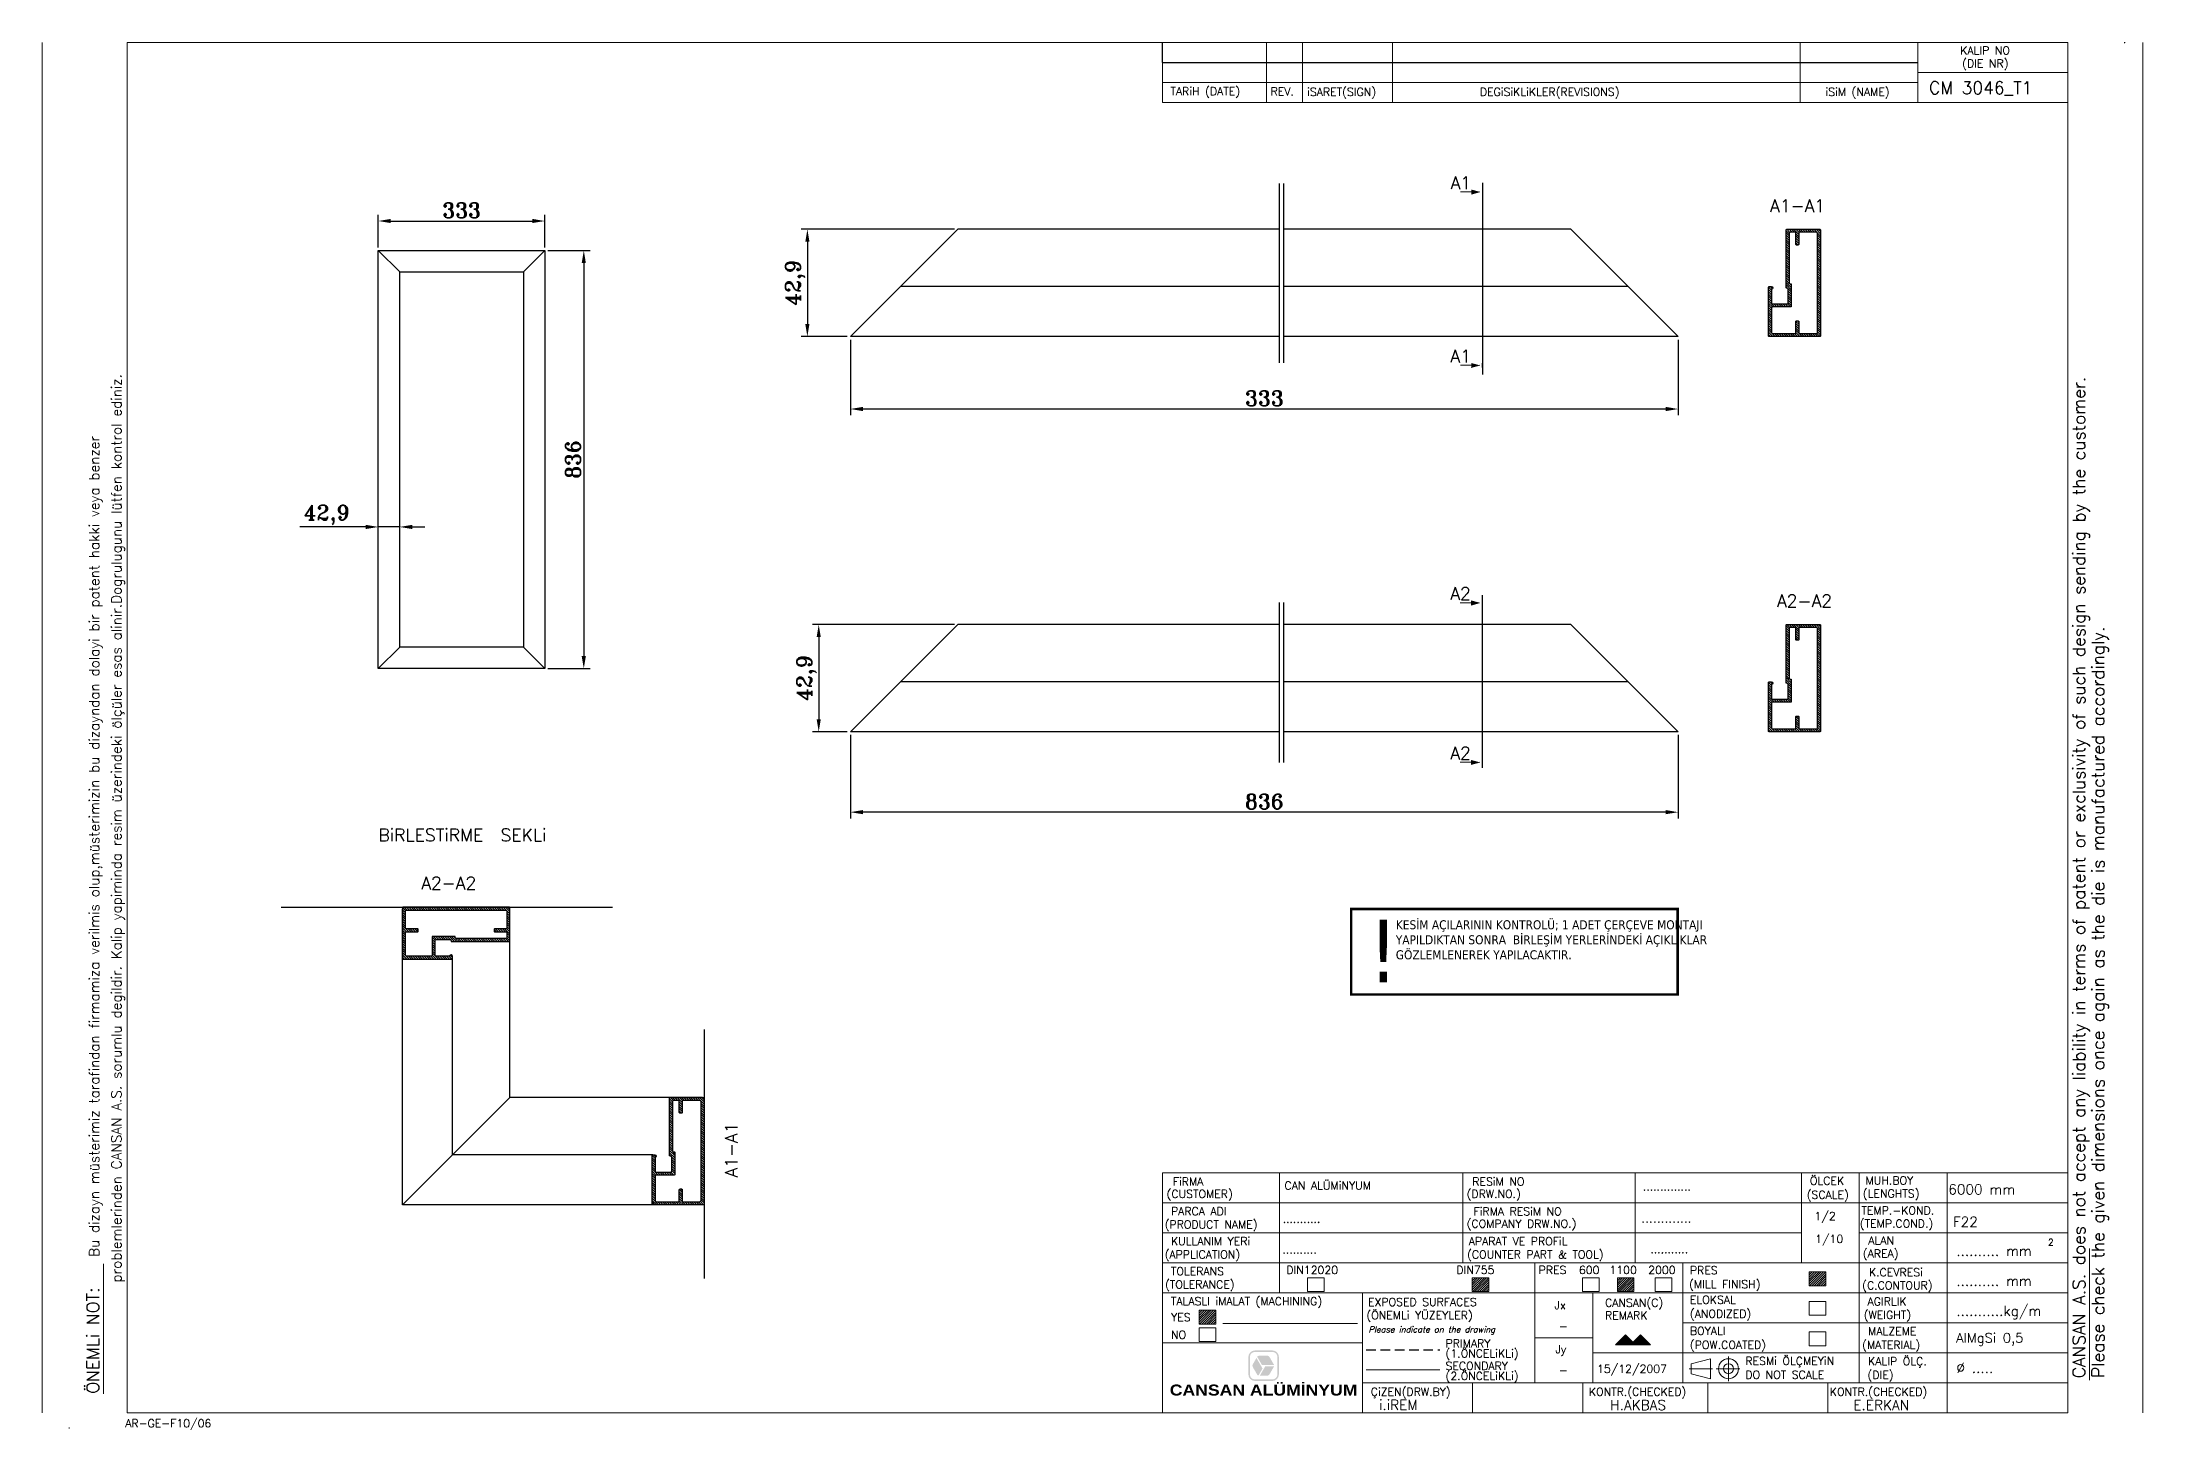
# Model space of a CAD drawing. Header units: millimetres. Extents: x 2483 to 2903, y 1404 to 1682.
import ezdxf

# ---------------------------------------------------------------- set-up
doc = ezdxf.new("R2010")
doc.units = ezdxf.units.MM
doc.header["$LTSCALE"] = 5
doc.linetypes.add('DASHED', pattern=[19.05, 12.7, -6.35])
doc.layers.add('cizgi', color=7, linetype='Continuous', lineweight=20)
doc.layers.add('olcu', color=242, linetype='Continuous', lineweight=18)
doc.layers.add('KESIK', color=150, linetype='DASHED')
doc.styles.add('ROMANT', font='romant.shx', dxfattribs={"height": 3})
doc.dimstyles.new('ISO-25', dxfattribs={"dimtxt": 10, "dimasz": 2.5, "dimexe": 1.25, "dimexo": 0.625, "dimtad": 1, "dimtoh": 1, "dimtxsty": 'ROMANT', "dimcen": 2.5, "dimclrd": 242, "dimclre": 242, "dimclrt": 242, "dimadec": 1, "dimazin": 2, "dimtfac": 1, "dimtmove": 0, "dimatfit": 3, "dimfxl": 0, "dimarcsym": 0})

# ---------------------------------------------------------------- blocks, each defined once
blk = doc.blocks.new('*D70')
at = {"color": 242, "lineweight": -2, "ltscale": 5}
for p, q in [((2665.82, 1565.05), (2637.41, 1565.05)), ((2638.66, 1562.55), (2638.66, 1546.1)), ((2644.37, 1543.6), (2637.41, 1543.6))]:
    blk.add_line(p, q, dxfattribs=at)
at = {"color": 242, "ltscale": 5}
for points in [[(2638.25, 1562.55), (2639.08, 1562.55), (2638.66, 1565.05)], [(2638.25, 1546.1), (2639.08, 1546.1), (2638.66, 1543.6)]]:
    blk.add_solid(points, dxfattribs=at)
at = {"layer": 'Defpoints', "color": 0, "ltscale": 5}
for p in [(2666.45, 1565.05), (2638.66, 1543.6), (2645, 1543.6)]:
    blk.add_point(p, dxfattribs=at)
at = {"color": 242, "ltscale": 5, "insert": (2636.23, 1554.32), "char_height": 3, "attachment_point": 5, "rotation": 90, "style": 'ROMANT'}
blk.add_mtext('{\\fRomanT|b0|i0|c162|p2;42,9}', dxfattribs=at)
blk = doc.blocks.new('*D72')
at = {"color": 242, "lineweight": -2, "ltscale": 5}
for p, q in [((2665.82, 1644.07), (2635.14, 1644.07)), ((2636.39, 1641.57), (2636.39, 1625.12)), ((2644.37, 1622.62), (2635.14, 1622.62))]:
    blk.add_line(p, q, dxfattribs=at)
at = {"color": 242, "ltscale": 5}
for points in [[(2635.98, 1641.57), (2636.81, 1641.57), (2636.39, 1644.07)], [(2635.98, 1625.12), (2636.81, 1625.12), (2636.39, 1622.62)]]:
    blk.add_solid(points, dxfattribs=at)
at = {"layer": 'Defpoints', "color": 0, "ltscale": 5}
for p in [(2666.45, 1644.07), (2636.39, 1622.62), (2645, 1622.62)]:
    blk.add_point(p, dxfattribs=at)
at = {"color": 242, "ltscale": 5, "insert": (2633.96, 1633.35), "char_height": 3, "attachment_point": 5, "rotation": 90, "style": 'ROMANT'}
blk.add_mtext('{\\fRomanT|b0|i0|c162|p2;42,9}', dxfattribs=at)
blk = doc.blocks.new('*D73')
at = {"color": 242, "lineweight": -2, "ltscale": 5}
for p, q in [((2645, 1622), (2645, 1606.89)), ((2810.48, 1622), (2810.48, 1606.89)), ((2807.98, 1608.14), (2647.5, 1608.14))]:
    blk.add_line(p, q, dxfattribs=at)
at = {"color": 242, "ltscale": 5}
for points in [[(2647.5, 1608.56), (2647.5, 1607.72), (2645, 1608.14)], [(2807.98, 1608.56), (2807.98, 1607.72), (2810.48, 1608.14)]]:
    blk.add_solid(points, dxfattribs=at)
at = {"layer": 'Defpoints', "color": 0, "ltscale": 5}
for p in [(2645, 1622.62), (2810.48, 1622.62), (2645, 1608.14)]:
    blk.add_point(p, dxfattribs=at)
at = {"color": 242, "ltscale": 5, "insert": (2727.74, 1610.27), "char_height": 3, "attachment_point": 5, "style": 'ROMANT'}
blk.add_mtext('{\\fRomanT|b0|i0|c162|p2;333}', dxfattribs=at)
blk = doc.blocks.new('*D74')
at = {"color": 242, "lineweight": -2, "ltscale": 5}
for p, q in [((2645, 1542.97), (2645, 1526.28)), ((2810.48, 1542.97), (2810.48, 1526.28)), ((2807.98, 1527.53), (2647.5, 1527.53))]:
    blk.add_line(p, q, dxfattribs=at)
at = {"color": 242, "ltscale": 5}
for points in [[(2647.5, 1527.95), (2647.5, 1527.12), (2645, 1527.53)], [(2807.98, 1527.95), (2807.98, 1527.12), (2810.48, 1527.53)]]:
    blk.add_solid(points, dxfattribs=at)
at = {"layer": 'Defpoints', "color": 0, "ltscale": 5}
for p in [(2645, 1543.6), (2810.48, 1543.6), (2645, 1527.53)]:
    blk.add_point(p, dxfattribs=at)
at = {"color": 242, "ltscale": 5, "insert": (2727.74, 1529.66), "char_height": 3, "attachment_point": 5, "style": 'ROMANT'}
blk.add_mtext('{\\fRomanT|b0|i0|c162|p2;836}', dxfattribs=at)
blk = doc.blocks.new('*D75')
at = {"color": 242, "lineweight": -2, "ltscale": 5}
for p, q in [((2550.61, 1640.46), (2550.61, 1646.98)), ((2583.91, 1640.46), (2583.91, 1646.98)), ((2553.11, 1645.73), (2581.41, 1645.73))]:
    blk.add_line(p, q, dxfattribs=at)
at = {"color": 242, "ltscale": 5}
for points in [[(2553.11, 1646.15), (2553.11, 1645.32), (2550.61, 1645.73)], [(2581.41, 1646.15), (2581.41, 1645.32), (2583.91, 1645.73)]]:
    blk.add_solid(points, dxfattribs=at)
at = {"layer": 'Defpoints', "color": 0, "ltscale": 5}
for p in [(2583.91, 1645.73), (2550.61, 1639.83), (2583.91, 1639.83)]:
    blk.add_point(p, dxfattribs=at)
at = {"color": 242, "ltscale": 5, "insert": (2567.26, 1647.86), "char_height": 3, "attachment_point": 5, "style": 'ROMANT'}
blk.add_mtext('{\\fRomanT|b0|i0|c162|p2;333}', dxfattribs=at)
blk = doc.blocks.new('*D76')
at = {"color": 242, "lineweight": -2, "ltscale": 5}
for p, q in [((2584.53, 1639.83), (2592.95, 1639.83)), ((2591.7, 1637.33), (2591.7, 1558.73)), ((2584.53, 1556.23), (2592.95, 1556.23))]:
    blk.add_line(p, q, dxfattribs=at)
at = {"color": 242, "ltscale": 5}
for points in [[(2591.28, 1637.33), (2592.11, 1637.33), (2591.7, 1639.83)], [(2591.28, 1558.73), (2592.11, 1558.73), (2591.7, 1556.23)]]:
    blk.add_solid(points, dxfattribs=at)
at = {"layer": 'Defpoints', "color": 0, "ltscale": 5}
for p in [(2583.91, 1639.83), (2583.91, 1556.23), (2591.7, 1556.23)]:
    blk.add_point(p, dxfattribs=at)
at = {"color": 242, "ltscale": 5, "insert": (2589.57, 1598.03), "char_height": 3, "attachment_point": 5, "rotation": 90, "style": 'ROMANT'}
blk.add_mtext('{\\fRomanT|b0|i0|c162|p2;836}', dxfattribs=at)
blk = doc.blocks.new('*D21')
at = {"color": 242, "lineweight": -2, "ltscale": 5}
for p, q in [((2548.11, 1584.56), (2534.96, 1584.56)), ((2550.61, 1585.18), (2550.61, 1585.81)), ((2554.9, 1584.56), (2550.61, 1584.56)), ((2554.9, 1585.18), (2554.9, 1585.81)), ((2557.4, 1584.56), (2559.9, 1584.56))]:
    blk.add_line(p, q, dxfattribs=at)
at = {"color": 242, "ltscale": 5}
for points in [[(2548.11, 1584.98), (2548.11, 1584.14), (2550.61, 1584.56)], [(2557.4, 1584.98), (2557.4, 1584.14), (2554.9, 1584.56)]]:
    blk.add_solid(points, dxfattribs=at)
at = {"layer": 'Defpoints', "color": 0, "ltscale": 5}
for p in [(2550.61, 1584.56), (2550.61, 1584.56), (2554.9, 1584.56)]:
    blk.add_point(p, dxfattribs=at)
at = {"color": 242, "ltscale": 5, "insert": (2540.28, 1586.99), "char_height": 3, "attachment_point": 5, "style": 'ROMANT'}
blk.add_mtext('{\\fRomanT|b0|i0|c162|p2;42,9}', dxfattribs=at)

msp = doc.modelspace()

# ---------------------------------------------------------------- hatches: boundary and pattern name
at = {"ltscale": 0.05}
h = msp.add_hatch(dxfattribs=at)
h.set_pattern_fill('ANSI31', color=256, scale=0.1, angle=90, style=0)
h.set_pattern_definition([(135, (2885.06086, 272.01284), (-0.2245064, -0.2245064), [])])
edge = h.paths.add_edge_path()
edge.add_arc((2838.785, 1622.773), 0.15, -90, 0, ccw=False)
edge.add_line((2838.785, 1622.623), (2828.658, 1622.623))
edge.add_arc((2828.658, 1622.748), 0.125, 180, 270, ccw=False)
edge.add_line((2828.533, 1622.748), (2828.533, 1632.473))
edge.add_arc((2828.683, 1632.473), 0.15, 90, 180, ccw=False)
edge.add_line((2828.683, 1632.623), (2829.083, 1632.623))
edge.add_arc((2829.083, 1632.323), 0.3, -80.40593, 90, ccw=False)
edge.add_line((2829.133, 1632.028), (2829.133, 1629.277))
edge.add_arc((2829.258, 1629.277), 0.125, 180, 270)
edge.add_line((2829.258, 1629.152), (2832.313, 1629.152))
edge.add_arc((2832.313, 1629.302), 0.15, 270, 360)
edge.add_line((2832.463, 1629.302), (2832.463, 1632.098))
edge.add_arc((2832.238, 1632.098), 0.225, 360, 450)
edge.add_line((2832.238, 1632.323), (2832.184, 1632.323))
edge.add_arc((2832.184, 1632.473), 0.15, 180, 270, ccw=False)
edge.add_line((2832.034, 1632.473), (2832.034, 1643.925))
edge.add_arc((2832.184, 1643.925), 0.15, 90, 180, ccw=False)
edge.add_line((2832.184, 1644.075), (2838.785, 1644.075))
edge.add_arc((2838.785, 1643.925), 0.15, 0, 90, ccw=False)
edge.add_line((2838.935, 1643.925), (2838.935, 1622.773))
edge = h.paths.add_edge_path(flags=16)
edge.add_line((2833.063, 1633.14), (2833.063, 1628.602))
edge.add_arc((2833.013, 1628.602), 0.05, 270, 360, ccw=False)
edge.add_line((2833.013, 1628.552), (2829.358, 1628.552))
edge.add_arc((2829.358, 1628.327), 0.225, 90, 180)
edge.add_line((2829.133, 1628.327), (2829.133, 1623.448))
edge.add_arc((2829.358, 1623.448), 0.225, 180, 270)
edge.add_line((2829.358, 1623.223), (2833.985, 1623.223))
edge.add_line((2833.985, 1623.223), (2833.985, 1625.619))
edge.add_arc((2834.135, 1625.619), 0.15, 90, 180, ccw=False)
edge.add_line((2834.135, 1625.769), (2834.435, 1625.769))
edge.add_arc((2834.435, 1625.619), 0.15, 0, 90, ccw=False)
edge.add_line((2834.585, 1625.619), (2834.585, 1623.223))
edge.add_line((2834.585, 1623.223), (2838.085, 1623.223))
edge.add_arc((2838.085, 1623.473), 0.25, 270, 360)
edge.add_line((2838.335, 1623.473), (2838.335, 1643.225))
edge.add_arc((2838.085, 1643.225), 0.25, 360, 450)
edge.add_line((2838.085, 1643.475), (2834.585, 1643.475))
edge.add_line((2834.585, 1643.475), (2834.585, 1641.079))
edge.add_arc((2834.435, 1641.079), 0.15, -90, 0, ccw=False)
edge.add_line((2834.435, 1640.929), (2834.135, 1640.929))
edge.add_arc((2834.135, 1641.079), 0.15, 180, 270, ccw=False)
edge.add_line((2833.985, 1641.079), (2833.985, 1643.475))
edge.add_line((2833.985, 1643.475), (2832.884, 1643.475))
edge.add_arc((2832.884, 1643.225), 0.25, 90, 180)
edge.add_line((2832.634, 1643.225), (2832.634, 1633.415))
edge.add_arc((2832.884, 1633.415), 0.25, 180, 270)
edge.add_line((2832.884, 1633.165), (2833.038, 1633.165))
edge.add_arc((2833.038, 1633.14), 0.025, 0, 90, ccw=False)
h = msp.add_hatch(dxfattribs=at)
h.set_pattern_fill('ANSI31', color=256, scale=0.1, angle=90, style=0)
h.set_pattern_definition([(135, (2885.06086, 192.98585), (-0.2245064, -0.2245064), [])])
edge = h.paths.add_edge_path()
edge.add_arc((2838.785, 1543.746), 0.15, -90, 0, ccw=False)
edge.add_line((2838.785, 1543.596), (2828.658, 1543.596))
edge.add_arc((2828.658, 1543.721), 0.125, 180, 270, ccw=False)
edge.add_line((2828.533, 1543.721), (2828.533, 1553.446))
edge.add_arc((2828.683, 1553.446), 0.15, 90, 180, ccw=False)
edge.add_line((2828.683, 1553.596), (2829.083, 1553.596))
edge.add_arc((2829.083, 1553.296), 0.3, -80.40593, 90, ccw=False)
edge.add_line((2829.133, 1553.001), (2829.133, 1550.25))
edge.add_arc((2829.258, 1550.25), 0.125, 180, 270)
edge.add_line((2829.258, 1550.125), (2832.313, 1550.125))
edge.add_arc((2832.313, 1550.275), 0.15, 270, 360)
edge.add_line((2832.463, 1550.275), (2832.463, 1553.071))
edge.add_arc((2832.238, 1553.071), 0.225, 360, 450)
edge.add_line((2832.238, 1553.296), (2832.184, 1553.296))
edge.add_arc((2832.184, 1553.446), 0.15, 180, 270, ccw=False)
edge.add_line((2832.034, 1553.446), (2832.034, 1564.898))
edge.add_arc((2832.184, 1564.898), 0.15, 90, 180, ccw=False)
edge.add_line((2832.184, 1565.048), (2838.785, 1565.048))
edge.add_arc((2838.785, 1564.898), 0.15, 0, 90, ccw=False)
edge.add_line((2838.935, 1564.898), (2838.935, 1543.746))
edge = h.paths.add_edge_path(flags=16)
edge.add_line((2833.063, 1554.113), (2833.063, 1549.575))
edge.add_arc((2833.013, 1549.575), 0.05, 270, 360, ccw=False)
edge.add_line((2833.013, 1549.525), (2829.358, 1549.525))
edge.add_arc((2829.358, 1549.3), 0.225, 90, 180)
edge.add_line((2829.133, 1549.3), (2829.133, 1544.421))
edge.add_arc((2829.358, 1544.421), 0.225, 180, 270)
edge.add_line((2829.358, 1544.196), (2833.985, 1544.196))
edge.add_line((2833.985, 1544.196), (2833.985, 1546.592))
edge.add_arc((2834.135, 1546.592), 0.15, 90, 180, ccw=False)
edge.add_line((2834.135, 1546.742), (2834.435, 1546.742))
edge.add_arc((2834.435, 1546.592), 0.15, 0, 90, ccw=False)
edge.add_line((2834.585, 1546.592), (2834.585, 1544.196))
edge.add_line((2834.585, 1544.196), (2838.085, 1544.196))
edge.add_arc((2838.085, 1544.446), 0.25, 270, 360)
edge.add_line((2838.335, 1544.446), (2838.335, 1564.198))
edge.add_arc((2838.085, 1564.198), 0.25, 360, 450)
edge.add_line((2838.085, 1564.448), (2834.585, 1564.448))
edge.add_line((2834.585, 1564.448), (2834.585, 1562.052))
edge.add_arc((2834.435, 1562.052), 0.15, -90, 0, ccw=False)
edge.add_line((2834.435, 1561.902), (2834.135, 1561.902))
edge.add_arc((2834.135, 1562.052), 0.15, 180, 270, ccw=False)
edge.add_line((2833.985, 1562.052), (2833.985, 1564.448))
edge.add_line((2833.985, 1564.448), (2832.884, 1564.448))
edge.add_arc((2832.884, 1564.198), 0.25, 90, 180)
edge.add_line((2832.634, 1564.198), (2832.634, 1554.388))
edge.add_arc((2832.884, 1554.388), 0.25, 180, 270)
edge.add_line((2832.884, 1554.138), (2833.038, 1554.138))
edge.add_arc((2833.038, 1554.113), 0.025, 0, 90, ccw=False)
h = msp.add_hatch(dxfattribs=at)
h.set_pattern_fill('ANSI31', color=256, scale=0.1, style=0)
h.set_pattern_definition([(315, (1204.85344, 1554.67477), (-0.2245064, -0.2245064), [])])
edge = h.paths.add_edge_path()
edge.add_arc((2555.613, 1508.399), 0.15, 90, 180)
edge.add_line((2555.463, 1508.399), (2555.463, 1498.271))
edge.add_arc((2555.588, 1498.271), 0.125, 180, 270)
edge.add_line((2555.588, 1498.146), (2565.314, 1498.146))
edge.add_arc((2565.314, 1498.296), 0.15, 270, 360)
edge.add_line((2565.464, 1498.296), (2565.464, 1498.696))
edge.add_arc((2565.164, 1498.696), 0.3, 0, 170.40593)
edge.add_line((2564.868, 1498.746), (2562.117, 1498.746))
edge.add_arc((2562.117, 1498.871), 0.125, 180, 270, ccw=False)
edge.add_line((2561.992, 1498.871), (2561.992, 1501.926))
edge.add_arc((2562.142, 1501.926), 0.15, 90, 180, ccw=False)
edge.add_line((2562.142, 1502.076), (2564.939, 1502.076))
edge.add_arc((2564.939, 1501.851), 0.225, 0, 90, ccw=False)
edge.add_line((2565.164, 1501.851), (2565.164, 1501.798))
edge.add_arc((2565.314, 1501.798), 0.15, 180, 270)
edge.add_line((2565.314, 1501.648), (2576.765, 1501.648))
edge.add_arc((2576.765, 1501.798), 0.15, 270, 360)
edge.add_line((2576.915, 1501.798), (2576.915, 1508.399))
edge.add_arc((2576.765, 1508.399), 0.15, 0, 90)
edge.add_line((2576.765, 1508.549), (2555.613, 1508.549))
edge = h.paths.add_edge_path(flags=16)
edge.add_line((2565.98, 1502.676), (2561.442, 1502.676))
edge.add_arc((2561.442, 1502.626), 0.05, 90, 180)
edge.add_line((2561.392, 1502.626), (2561.392, 1498.971))
edge.add_arc((2561.167, 1498.971), 0.225, -90, 0, ccw=False)
edge.add_line((2561.167, 1498.746), (2556.288, 1498.746))
edge.add_arc((2556.288, 1498.971), 0.225, 180, 270, ccw=False)
edge.add_line((2556.063, 1498.971), (2556.063, 1503.599))
edge.add_line((2556.063, 1503.599), (2558.459, 1503.599))
edge.add_arc((2558.459, 1503.749), 0.15, 270, 360)
edge.add_line((2558.609, 1503.749), (2558.609, 1504.049))
edge.add_arc((2558.459, 1504.049), 0.15, 0, 90)
edge.add_line((2558.459, 1504.199), (2556.063, 1504.199))
edge.add_line((2556.063, 1504.199), (2556.063, 1507.699))
edge.add_arc((2556.313, 1507.699), 0.25, 90, 180, ccw=False)
edge.add_line((2556.313, 1507.949), (2576.065, 1507.949))
edge.add_arc((2576.065, 1507.699), 0.25, 0, 90, ccw=False)
edge.add_line((2576.315, 1507.699), (2576.315, 1504.199))
edge.add_line((2576.315, 1504.199), (2573.919, 1504.199))
edge.add_arc((2573.919, 1504.049), 0.15, 90, 180)
edge.add_line((2573.769, 1504.049), (2573.769, 1503.749))
edge.add_arc((2573.919, 1503.749), 0.15, 180, 270)
edge.add_line((2573.919, 1503.599), (2576.315, 1503.599))
edge.add_line((2576.315, 1503.599), (2576.315, 1502.498))
edge.add_arc((2576.065, 1502.498), 0.25, -90, 0, ccw=False)
edge.add_line((2576.065, 1502.248), (2566.255, 1502.248))
edge.add_arc((2566.255, 1502.498), 0.25, 180, 270, ccw=False)
edge.add_line((2566.005, 1502.498), (2566.005, 1502.651))
edge.add_arc((2565.98, 1502.651), 0.025, 360, 450)
h = msp.add_hatch(dxfattribs=at)
h.set_pattern_fill('ANSI31', color=256, scale=0.1, angle=90, style=0)
h.set_pattern_definition([(135, (2661.87187, 98.43665), (-0.2245064, -0.2245064), [])])
edge = h.paths.add_edge_path()
edge.add_arc((2615.596, 1449.197), 0.15, -90, 0, ccw=False)
edge.add_line((2615.596, 1449.047), (2605.469, 1449.047))
edge.add_arc((2605.469, 1449.172), 0.125, 180, 270, ccw=False)
edge.add_line((2605.344, 1449.172), (2605.344, 1458.897))
edge.add_arc((2605.494, 1458.897), 0.15, 90, 180, ccw=False)
edge.add_line((2605.494, 1459.047), (2605.894, 1459.047))
edge.add_arc((2605.894, 1458.747), 0.3, -80.40593, 90, ccw=False)
edge.add_line((2605.944, 1458.451), (2605.944, 1455.7))
edge.add_arc((2606.069, 1455.7), 0.125, 180, 270)
edge.add_line((2606.069, 1455.575), (2609.124, 1455.575))
edge.add_arc((2609.124, 1455.725), 0.15, 270, 360)
edge.add_line((2609.274, 1455.725), (2609.274, 1458.522))
edge.add_arc((2609.049, 1458.522), 0.225, 360, 450)
edge.add_line((2609.049, 1458.747), (2608.995, 1458.747))
edge.add_arc((2608.995, 1458.897), 0.15, 180, 270, ccw=False)
edge.add_line((2608.845, 1458.897), (2608.845, 1470.349))
edge.add_arc((2608.995, 1470.349), 0.15, 90, 180, ccw=False)
edge.add_line((2608.995, 1470.499), (2615.596, 1470.499))
edge.add_arc((2615.596, 1470.349), 0.15, 0, 90, ccw=False)
edge.add_line((2615.746, 1470.349), (2615.746, 1449.197))
edge = h.paths.add_edge_path(flags=16)
edge.add_line((2609.874, 1459.564), (2609.874, 1455.025))
edge.add_arc((2609.824, 1455.025), 0.05, -90, 0, ccw=False)
edge.add_line((2609.824, 1454.975), (2606.169, 1454.975))
edge.add_arc((2606.169, 1454.75), 0.225, 90, 180)
edge.add_line((2605.944, 1454.75), (2605.944, 1449.872))
edge.add_arc((2606.169, 1449.872), 0.225, 180, 270)
edge.add_line((2606.169, 1449.647), (2610.796, 1449.647))
edge.add_line((2610.796, 1449.647), (2610.796, 1452.043))
edge.add_arc((2610.946, 1452.043), 0.15, 90, 180, ccw=False)
edge.add_line((2610.946, 1452.193), (2611.246, 1452.193))
edge.add_arc((2611.246, 1452.043), 0.15, 0, 90, ccw=False)
edge.add_line((2611.396, 1452.043), (2611.396, 1449.647))
edge.add_line((2611.396, 1449.647), (2614.896, 1449.647))
edge.add_arc((2614.896, 1449.897), 0.25, 270, 360)
edge.add_line((2615.146, 1449.897), (2615.146, 1469.649))
edge.add_arc((2614.896, 1469.649), 0.25, 360, 450)
edge.add_line((2614.896, 1469.899), (2611.396, 1469.899))
edge.add_line((2611.396, 1469.899), (2611.396, 1467.503))
edge.add_arc((2611.246, 1467.503), 0.15, -90, 0, ccw=False)
edge.add_line((2611.246, 1467.353), (2610.946, 1467.353))
edge.add_arc((2610.946, 1467.503), 0.15, 180, 270, ccw=False)
edge.add_line((2610.796, 1467.503), (2610.796, 1469.899))
edge.add_line((2610.796, 1469.899), (2609.695, 1469.899))
edge.add_arc((2609.695, 1469.649), 0.25, 90, 180)
edge.add_line((2609.445, 1469.649), (2609.445, 1459.839))
edge.add_arc((2609.695, 1459.839), 0.25, 180, 270)
edge.add_line((2609.695, 1459.589), (2609.849, 1459.589))
edge.add_arc((2609.849, 1459.564), 0.025, 0, 90, ccw=False)
h = msp.add_hatch(color=244, dxfattribs=at)
edge = h.paths.add_edge_path(flags=0)
edge.add_arc((2725.856, 1416.863), 0.5, 150, 210)
edge.add_line((2725.423, 1416.613), (2726.289, 1415.113))
edge.add_arc((2726.722, 1415.363), 0.5, 210, 252.30641)
edge.add_line((2726.57, 1414.886), (2727.385, 1416.297))
edge.add_line((2727.385, 1416.297), (2726.168, 1418.403))
edge.add_line((2726.168, 1418.403), (2725.423, 1417.113))
edge = h.paths.add_edge_path(flags=0)
edge.add_line((2726.845, 1414.863), (2728.336, 1414.863))
edge.add_arc((2728.336, 1415.363), 0.5, 270, 330)
edge.add_line((2728.769, 1415.113), (2729.692, 1416.713))
edge.add_line((2729.692, 1416.713), (2727.913, 1416.713))
edge.add_line((2727.913, 1416.713), (2726.845, 1414.863))
edge = h.paths.add_edge_path(flags=0)
edge.add_arc((2726.722, 1418.363), 0.5, 90, 144.76586)
edge.add_line((2726.314, 1418.651), (2727.26, 1417.013))
edge.add_line((2727.26, 1417.013), (2729.692, 1417.013))
edge.add_line((2729.692, 1417.013), (2728.769, 1418.613))
edge.add_arc((2728.336, 1418.363), 0.5, 30, 90)
edge.add_line((2728.336, 1418.863), (2726.722, 1418.863))
edge = h.paths.add_edge_path()
edge.add_arc((2725.856, 1415.113), 1.3, 180, 270)
edge.add_line((2725.856, 1413.813), (2729.356, 1413.813))
edge.add_arc((2729.356, 1415.113), 1.3, 270, 360)
edge.add_line((2730.656, 1415.113), (2730.656, 1418.613))
edge.add_arc((2729.356, 1418.613), 1.3, 360, 450)
edge.add_line((2729.356, 1419.913), (2725.856, 1419.913))
edge.add_arc((2725.856, 1418.613), 1.3, 90, 180)
edge.add_line((2724.556, 1418.613), (2724.556, 1415.113))
edge = h.paths.add_edge_path(flags=16)
edge.add_arc((2725.856, 1415.113), 1, 180, 270, ccw=False)
edge.add_line((2724.856, 1415.113), (2724.856, 1418.613))
edge.add_arc((2725.856, 1418.613), 1, 90, 180, ccw=False)
edge.add_line((2725.856, 1419.613), (2729.356, 1419.613))
edge.add_arc((2729.356, 1418.613), 1, 0, 90, ccw=False)
edge.add_line((2730.356, 1418.613), (2730.356, 1415.113))
edge.add_arc((2729.356, 1415.113), 1, -90, 0, ccw=False)
edge.add_line((2729.356, 1414.113), (2725.856, 1414.113))
at = {"layer": 'cizgi', "ltscale": 0.05}
h = msp.add_hatch(dxfattribs=at)
h.set_pattern_fill('ANSI31', color=256, scale=0.1, style=0)
h.set_pattern_definition([(45, (1889.06664, 1087.46337), (-0.2245064, 0.2245064), [])])
h.paths.add_polyline_path([(2772.636, 1434.456), (2769.321, 1434.456), (2769.321, 1431.673), (2772.636, 1431.673)])
h = msp.add_hatch(dxfattribs=at)
h.set_pattern_fill('ANSI31', color=256, scale=0.1, style=0)
h.set_pattern_definition([(45, (1918.0578, 1087.46337), (-0.2245064, 0.2245064), [])])
h.paths.add_polyline_path([(2801.627, 1434.456), (2798.312, 1434.456), (2798.312, 1431.673), (2801.627, 1431.673)])
h = msp.add_hatch(dxfattribs=at)
h.set_pattern_fill('ANSI31', color=256, scale=0.1, style=0)
h.set_pattern_definition([(45, (1956.42146, 1088.63267), (-0.2245064, 0.2245064), [])])
h.paths.add_polyline_path([(2839.991, 1435.625), (2836.676, 1435.625), (2836.676, 1432.842), (2839.991, 1432.842)])
h = msp.add_hatch(dxfattribs=at)
h.set_pattern_fill('ANSI31', color=256, scale=0.1, style=0)
h.set_pattern_definition([(45, (1834.4776, 1080.96782), (-0.2245064, 0.2245064), [])])
h.paths.add_polyline_path([(2718.047, 1427.961), (2714.732, 1427.961), (2714.732, 1425.177), (2718.047, 1425.177)])
h = msp.add_hatch(dxfattribs=at)
h.set_pattern_fill('ANSI31', color=256, scale=0.05, style=0)
h.set_pattern_definition([(45, (1928.25241, 1647.47108), (-0.112253202, 0.112253202), [])])
h.paths.add_polyline_path([(2804.96, 1421.005), (2802.96, 1423.005), (2801.46, 1421.505), (2799.96, 1423.005), (2797.96, 1421.005)])
at = {"layer": 'olcu'}
for points in [[(2770.857, 1651.555), (2769.142, 1652.015), (2769.142, 1651.095)], [(2770.827, 1616.877), (2769.112, 1617.337), (2769.112, 1616.417)], [(2770.783, 1569.414), (2769.068, 1569.874), (2769.068, 1568.954)], [(2770.795, 1537.509), (2769.08, 1537.968), (2769.08, 1537.049)]]:
    msp.add_hatch(color=256, dxfattribs=at).paths.add_polyline_path(points)

# ---------------------------------------------------------------- linework, layer by layer
at = {"ltscale": 0.05}
for q in [(2707.393, 1681.407), (2858.393, 1677.407)]:
    msp.add_line((2707.393, 1677.407), q, dxfattribs=at)
at = {"color": 6, "ltscale": 5}
for p, q in [((2730.804, 1617.354), (2730.804, 1653.232)), ((2731.604, 1653.232), (2731.604, 1617.354)), ((2771.352, 1653.346), (2771.352, 1615.033)), ((2771.285, 1570.928), (2771.285, 1536.404)), ((2730.804, 1537.448), (2730.804, 1569.472)), ((2731.604, 1569.472), (2731.604, 1537.448))]:
    msp.add_line(p, q, dxfattribs=at)
at = {"ltscale": 5}
for p, q in [((2644.996, 1622.623), (2666.448, 1644.075)), ((2730.804, 1644.075), (2666.448, 1644.075)), ((2789.025, 1644.075), (2731.604, 1644.075)), ((2810.477, 1622.623), (2789.025, 1644.075)), ((2550.608, 1556.235), (2550.608, 1639.835)), ((2550.608, 1639.835), (2583.908, 1639.835)), ((2554.898, 1635.545), (2550.608, 1639.835)), ((2579.618, 1635.545), (2583.908, 1639.835)), ((2583.908, 1639.835), (2583.908, 1556.235)), ((2554.898, 1560.525), (2554.898, 1635.545)), ((2554.898, 1635.545), (2579.618, 1635.545)), ((2579.618, 1635.545), (2579.618, 1560.525)), ((2730.804, 1632.623), (2654.997, 1632.623)), ((2800.476, 1632.623), (2731.604, 1632.623)), ((2730.804, 1622.623), (2644.996, 1622.623)), ((2810.477, 1622.623), (2731.604, 1622.623)), ((2644.996, 1543.596), (2666.448, 1565.048)), ((2730.804, 1565.048), (2666.448, 1565.048)), ((2789.025, 1565.048), (2731.604, 1565.048)), ((2810.477, 1543.596), (2789.025, 1565.048)), ((2554.898, 1560.525), (2550.608, 1556.235)), ((2579.618, 1560.525), (2554.898, 1560.525)), ((2579.618, 1560.525), (2583.908, 1556.235)), ((2583.908, 1556.235), (2550.608, 1556.235)), ((2730.804, 1553.596), (2654.997, 1553.596)), ((2800.476, 1553.596), (2731.604, 1553.596)), ((2730.804, 1543.596), (2644.996, 1543.596)), ((2810.477, 1543.596), (2731.604, 1543.596)), ((2531.193, 1508.549), (2597.458, 1508.549)), ((2555.463, 1449.047), (2555.463, 1508.193)), ((2576.915, 1470.499), (2576.915, 1508.193)), ((2565.464, 1459.047), (2565.464, 1498.296)), ((2615.746, 1484.073), (2615.746, 1434.295)), ((2555.463, 1449.047), (2576.915, 1470.499)), ((2615.437, 1470.499), (2576.915, 1470.499)), ((2605.494, 1459.047), (2565.464, 1459.047)), ((2615.437, 1449.047), (2555.463, 1449.047))]:
    msp.add_line(p, q, dxfattribs=at)
at = {"ltscale": 0.05}
for points in [[(2838.935, 1622.773, -0.4142136), (2838.785, 1622.623), (2828.658, 1622.623, -0.4142136), (2828.533, 1622.748), (2828.533, 1632.473, -0.4142136), (2828.683, 1632.623), (2829.083, 1632.623, -0.9195949), (2829.133, 1632.028), (2829.133, 1629.277, 0.4142136), (2829.258, 1629.152), (2832.313, 1629.152, 0.4142136), (2832.463, 1629.302), (2832.463, 1632.098, 0.4142136), (2832.238, 1632.323), (2832.184, 1632.323, -0.4142136), (2832.034, 1632.473), (2832.034, 1643.925, -0.4142136), (2832.184, 1644.075), (2838.785, 1644.075, -0.4142136), (2838.935, 1643.925)], [(2833.063, 1633.14), (2833.063, 1628.602, -0.4142136), (2833.013, 1628.552), (2829.358, 1628.552, 0.4142136), (2829.133, 1628.327), (2829.133, 1623.448, 0.4142136), (2829.358, 1623.223), (2833.985, 1623.223), (2833.985, 1625.619, -0.4142136), (2834.135, 1625.769), (2834.435, 1625.769, -0.4142136), (2834.585, 1625.619), (2834.585, 1623.223), (2838.085, 1623.223, 0.4142136), (2838.335, 1623.473), (2838.335, 1643.225, 0.4142136), (2838.085, 1643.475), (2834.585, 1643.475), (2834.585, 1641.079, -0.4142136), (2834.435, 1640.929), (2834.135, 1640.929, -0.4142136), (2833.985, 1641.079), (2833.985, 1643.475), (2832.884, 1643.475, 0.4142136), (2832.634, 1643.225), (2832.634, 1633.415, 0.4142136), (2832.884, 1633.165), (2833.038, 1633.165, -0.4142136)], [(2838.935, 1543.746, -0.4142136), (2838.785, 1543.596), (2828.658, 1543.596, -0.4142136), (2828.533, 1543.721), (2828.533, 1553.446, -0.4142136), (2828.683, 1553.596), (2829.083, 1553.596, -0.9195949), (2829.133, 1553.001), (2829.133, 1550.25, 0.4142136), (2829.258, 1550.125), (2832.313, 1550.125, 0.4142136), (2832.463, 1550.275), (2832.463, 1553.071, 0.4142136), (2832.238, 1553.296), (2832.184, 1553.296, -0.4142136), (2832.034, 1553.446), (2832.034, 1564.898, -0.4142136), (2832.184, 1565.048), (2838.785, 1565.048, -0.4142136), (2838.935, 1564.898)], [(2833.063, 1554.113), (2833.063, 1549.575, -0.4142136), (2833.013, 1549.525), (2829.358, 1549.525, 0.4142136), (2829.133, 1549.3), (2829.133, 1544.421, 0.4142136), (2829.358, 1544.196), (2833.985, 1544.196), (2833.985, 1546.592, -0.4142136), (2834.135, 1546.742), (2834.435, 1546.742, -0.4142136), (2834.585, 1546.592), (2834.585, 1544.196), (2838.085, 1544.196, 0.4142136), (2838.335, 1544.446), (2838.335, 1564.198, 0.4142136), (2838.085, 1564.448), (2834.585, 1564.448), (2834.585, 1562.052, -0.4142136), (2834.435, 1561.902), (2834.135, 1561.902, -0.4142136), (2833.985, 1562.052), (2833.985, 1564.448), (2832.884, 1564.448, 0.4142136), (2832.634, 1564.198), (2832.634, 1554.388, 0.4142136), (2832.884, 1554.138), (2833.038, 1554.138, -0.4142136)], [(2555.613, 1508.549, 0.4142136), (2555.463, 1508.399), (2555.463, 1498.271, 0.4142136), (2555.588, 1498.146), (2565.314, 1498.146, 0.4142136), (2565.464, 1498.296), (2565.464, 1498.696, 0.9195949), (2564.868, 1498.746), (2562.117, 1498.746, -0.4142136), (2561.992, 1498.871), (2561.992, 1501.926, -0.4142136), (2562.142, 1502.076), (2564.939, 1502.076, -0.4142136), (2565.164, 1501.851), (2565.164, 1501.798, 0.4142136), (2565.314, 1501.648), (2576.765, 1501.648, 0.4142136), (2576.915, 1501.798), (2576.915, 1508.399, 0.4142136), (2576.765, 1508.549)], [(2565.98, 1502.676), (2561.442, 1502.676, 0.4142136), (2561.392, 1502.626), (2561.392, 1498.971, -0.4142136), (2561.167, 1498.746), (2556.288, 1498.746, -0.4142136), (2556.063, 1498.971), (2556.063, 1503.599), (2558.459, 1503.599, 0.4142136), (2558.609, 1503.749), (2558.609, 1504.049, 0.4142136), (2558.459, 1504.199), (2556.063, 1504.199), (2556.063, 1507.699, -0.4142136), (2556.313, 1507.949), (2576.065, 1507.949, -0.4142136), (2576.315, 1507.699), (2576.315, 1504.199), (2573.919, 1504.199, 0.4142136), (2573.769, 1504.049), (2573.769, 1503.749, 0.4142136), (2573.919, 1503.599), (2576.315, 1503.599), (2576.315, 1502.498, -0.4142136), (2576.065, 1502.248), (2566.255, 1502.248, -0.4142136), (2566.005, 1502.498), (2566.005, 1502.651, 0.4142136)], [(2615.746, 1449.197, -0.4142136), (2615.596, 1449.047), (2605.469, 1449.047, -0.4142136), (2605.344, 1449.172), (2605.344, 1458.897, -0.4142136), (2605.494, 1459.047), (2605.894, 1459.047, -0.9195949), (2605.944, 1458.451), (2605.944, 1455.7, 0.4142136), (2606.069, 1455.575), (2609.124, 1455.575, 0.4142136), (2609.274, 1455.725), (2609.274, 1458.522, 0.4142136), (2609.049, 1458.747), (2608.995, 1458.747, -0.4142136), (2608.845, 1458.897), (2608.845, 1470.349, -0.4142136), (2608.995, 1470.499), (2615.596, 1470.499, -0.4142136), (2615.746, 1470.349)], [(2609.874, 1459.564), (2609.874, 1455.025, -0.4142136), (2609.824, 1454.975), (2606.169, 1454.975, 0.4142136), (2605.944, 1454.75), (2605.944, 1449.872, 0.4142136), (2606.169, 1449.647), (2610.796, 1449.647), (2610.796, 1452.043, -0.4142136), (2610.946, 1452.193), (2611.246, 1452.193, -0.4142136), (2611.396, 1452.043), (2611.396, 1449.647), (2614.896, 1449.647, 0.4142136), (2615.146, 1449.897), (2615.146, 1469.649, 0.4142136), (2614.896, 1469.899), (2611.396, 1469.899), (2611.396, 1467.503, -0.4142136), (2611.246, 1467.353), (2610.946, 1467.353, -0.4142136), (2610.796, 1467.503), (2610.796, 1469.899), (2609.695, 1469.899, 0.4142136), (2609.445, 1469.649), (2609.445, 1459.839, 0.4142136), (2609.695, 1459.589), (2609.849, 1459.589, -0.4142136)]]:
    msp.add_lwpolyline(points, format="xyb", close=True, dxfattribs=at)
at = {"color": 1, "const_width": 0.5}
msp.add_lwpolyline([(2745.092, 1508.159), (2810.357, 1508.159), (2810.357, 1491.065), (2745.092, 1491.065)], close=True, dxfattribs=at)
at = {"layer": 'cizgi'}
for p, q in [((2483.393, 1407.407), (2483.393, 1681.407)), ((2500.393, 1681.407), (2500.393, 1407.407)), ((2888.393, 1681.407), (2500.393, 1681.407)), ((2728.153, 1681.407), (2728.153, 1669.407)), ((2735.393, 1681.407), (2735.393, 1669.407)), ((2753.393, 1681.407), (2753.393, 1669.407)), ((2834.866, 1681.407), (2834.866, 1669.407)), ((2858.393, 1669.407), (2858.393, 1681.407)), ((2888.393, 1407.407), (2888.393, 1681.407)), ((2903.393, 1681.407), (2903.393, 1407.407)), ((2903.393, 1407.407), (2903.393, 1681.407)), ((2707.393, 1669.407), (2707.393, 1677.407)), ((2707.393, 1673.407), (2858.393, 1673.407)), ((2888.393, 1675.407), (2858.393, 1675.407)), ((2888.393, 1669.407), (2858.393, 1669.407)), ((2888.393, 1441.407), (2888.393, 1617.49)), ((2888.393, 1466.407), (2888.393, 1456.407)), ((2707.393, 1455.407), (2888.393, 1455.407)), ((2707.393, 1455.407), (2707.393, 1407.407)), ((2730.757, 1455.407), (2730.757, 1431.407)), ((2767.393, 1455.407), (2767.393, 1437.407)), ((2801.893, 1455.407), (2801.893, 1437.407)), ((2835.132, 1455.407), (2835.132, 1437.407)), ((2846.657, 1455.407), (2846.657, 1413.407)), ((2864.251, 1455.407), (2864.251, 1407.407)), ((2707.393, 1449.407), (2888.393, 1449.407)), ((2880.393, 1449.407), (2888.393, 1449.407)), ((2707.393, 1443.407), (2835.132, 1443.407)), ((2846.657, 1443.407), (2888.393, 1443.407)), ((2495.687, 1411.254), (2495.687, 1437.2)), ((2707.393, 1437.407), (2888.393, 1437.407)), ((2781.801, 1437.407), (2781.801, 1413.407)), ((2811.393, 1437.407), (2811.393, 1413.407)), ((2892.705, 1413.953), (2892.705, 1440.274)), ((2892.705, 1413.953), (2892.705, 1440.274)), ((2707.393, 1431.407), (2888.393, 1431.407)), ((2747.393, 1431.407), (2747.393, 1407.407)), ((2793.393, 1431.407), (2793.393, 1413.407)), ((2811.393, 1425.407), (2888.393, 1425.407)), ((2707.393, 1421.407), (2747.393, 1421.407)), ((2781.801, 1422.421), (2793.393, 1422.421)), ((2748.122, 1416.019), (2762.812, 1416.019)), ((2793.393, 1419.407), (2810.393, 1419.407)), ((2810.393, 1419.407), (2888.393, 1419.407)), ((2747.393, 1413.407), (2888.393, 1413.407)), ((2769.325, 1413.407), (2769.325, 1407.407)), ((2791.393, 1413.407), (2791.393, 1407.407)), ((2816.393, 1413.407), (2816.393, 1407.407)), ((2840.393, 1413.407), (2840.393, 1407.407)), ((2500.393, 1407.407), (2888.393, 1407.407))]:
    msp.add_line(p, q, dxfattribs=at)
at = {"layer": 'cizgi', "ltscale": 0.05}
for p, q in [((2899.61, 1681.407), (2899.844, 1681.407)), ((2899.728, 1681.297), (2899.728, 1681.519)), ((2858.393, 1669.407), (2707.393, 1669.407)), ((2805.859, 1434.442), (2805.873, 1434.456)), ((2812.702, 1416.259), (2817.312, 1416.259)), ((2822.813, 1416.259), (2818.087, 1416.259)), ((2820.53, 1418.715), (2820.53, 1413.747)), ((2488.873, 1404.395), (2488.728, 1404.395)), ((2488.8, 1404.32), (2488.8, 1404.47))]:
    msp.add_line(p, q, dxfattribs=at)
at = {"layer": 'cizgi', "ltscale": 0.005}
msp.add_line((2719.475, 1425.274), (2746.34, 1425.274), dxfattribs=at)
at = {"layer": 'cizgi'}
for points in [[(2736.357, 1434.456), (2739.672, 1434.456), (2739.672, 1431.673), (2736.357, 1431.673)], [(2769.321, 1434.456), (2772.636, 1434.456), (2772.636, 1431.673), (2769.321, 1431.673)], [(2791.358, 1434.456), (2794.673, 1434.456), (2794.673, 1431.673), (2791.358, 1431.673)], [(2798.326, 1434.456), (2801.641, 1434.456), (2801.641, 1431.673), (2798.326, 1431.673)], [(2805.859, 1434.456), (2809.174, 1434.456), (2809.174, 1431.673), (2805.859, 1431.673)], [(2836.676, 1435.625), (2839.991, 1435.625), (2839.991, 1432.842), (2836.676, 1432.842)], [(2836.676, 1429.723), (2839.991, 1429.723), (2839.991, 1426.94), (2836.676, 1426.94)], [(2714.732, 1427.961), (2718.047, 1427.961), (2718.047, 1425.177), (2714.732, 1425.177)], [(2714.732, 1424.461), (2718.047, 1424.461), (2718.047, 1421.677), (2714.732, 1421.677)], [(2836.676, 1423.598), (2839.991, 1423.598), (2839.991, 1420.815), (2836.676, 1420.815)]]:
    msp.add_lwpolyline(points, close=True, dxfattribs=at)
at = {"layer": 'cizgi', "ltscale": 0.05}
for points in [[(2797.96, 1421.005), (2799.96, 1423.005), (2801.46, 1421.505), (2802.96, 1423.005), (2804.96, 1421.005)], [(2813.045, 1417.259), (2816.953, 1418.259), (2816.953, 1414.259), (2813.045, 1415.259)]]:
    msp.add_lwpolyline(points, close=True, dxfattribs=at)
for radius in [2, 0.997]:
    msp.add_circle((2820.53, 1416.259), radius, dxfattribs=at)
at = {"layer": 'KESIK', "color": 1, "ltscale": 0.03}
msp.add_line((2748.122, 1420.019), (2762.812, 1420.019), dxfattribs=at)
at = {"layer": 'olcu'}
for p, q in [((2769.142, 1651.555), (2766.964, 1651.555)), ((2769.142, 1651.095), (2770.857, 1651.555)), ((2771.352, 1652.015), (2771.352, 1651.095)), ((2771.322, 1617.337), (2771.322, 1616.417)), ((2769.112, 1616.877), (2766.933, 1616.877)), ((2769.112, 1616.417), (2770.827, 1616.877)), ((2769.068, 1569.414), (2766.89, 1569.414)), ((2769.068, 1568.954), (2770.783, 1569.414)), ((2771.278, 1569.874), (2771.278, 1568.954)), ((2769.08, 1537.509), (2766.902, 1537.509)), ((2769.08, 1537.049), (2770.795, 1537.509)), ((2771.29, 1537.968), (2771.29, 1537.049))]:
    msp.add_line(p, q, dxfattribs=at)

# ---------------------------------------------------------------- texts
at = {"color": 7, "style": 'ROMANT'}
for s, p in [('.......... mm', (2866.073, 1438.816)), ('.......... mm', (2866.073, 1432.816)), ('...........kg/m', (2866.073, 1426.816))]:
    msp.add_text(s, height=2, dxfattribs=at).set_placement(p)
at = {"color": 1, "insert": (2748.555, 1506.029), "char_height": 12.5, "width": 4.34175, "attachment_point": 1, "style": 'ROMANT'}
msp.add_mtext('{\\fTahoma|b0|i0|c162|p32;!}', dxfattribs=at)
at = {"insert": (2754.026, 1505.918), "char_height": 1.8, "width": 62.27127, "attachment_point": 1, "style": 'ROMANT'}
msp.add_mtext('{\\fTahoma|b0|i0|c162|p32;KESİM AÇILARININ KONTROLÜ; 1 ADET ÇERÇEVE MONTAJI YAPILDIKTAN SONRA  BİRLEŞİM YERLERİNDEKİ AÇIKLIKLAR GÖZLEMLENEREK YAPILACAKTIR. }', dxfattribs=at)
at = {"color": 244, "ltscale": 0.05, "insert": (2708.838, 1413.091), "char_height": 2.2, "width": 37.00808, "attachment_point": 1}
msp.add_mtext('{\\fArial Black|b0|i0|c0|p34;CANSAN AL\\fArial Black|b0|i0|c162|p34;Ü\\fArial Black|b0|i0|c0|p34;M\\fArial Black|b0|i0|c162|p34;İNYUM}', dxfattribs=at)
at = {"layer": 'cizgi', "style": 'ROMANT'}
for s, height, p in [('KALIP NO', 1.6, (2866.855, 1679.029)), ('(DIE NR)', 1.6, (2867.252, 1676.428)), ('TARiH (DATE)', 1.6, (2708.973, 1670.868)), ('REV.', 1.6, (2728.996, 1670.828)), ('iSARET(SIGN)', 1.6, (2736.303, 1670.752)), ('DEGiSiKLiKLER(REVISIONS)', 1.6, (2770.828, 1670.752)), ('iSiM (NAME)', 1.6, (2839.927, 1670.752)), ('CM 3046_T1', 2.5, (2860.621, 1671.119)), ('FiRMA', 1.6, (2709.457, 1452.867)), ('CAN ALÜMiNYUM', 1.6, (2731.776, 1452.071)), ('RESiM NO', 1.6, (2769.313, 1452.867)), ('ÖLCEK', 1.6, (2836.806, 1453.036)), ('MUH.BOY', 1.6, (2847.935, 1453.087)), ('(CUSTOMER)', 1.6, (2708.206, 1450.402)), ('(DRW.NO.)', 1.6, (2768.183, 1450.402)), ('..............', 1.6, (2803.416, 1451.859)), ('(SCALE)', 1.6, (2836.158, 1450.234)), ('(LENGHTS)', 1.6, (2847.392, 1450.465)), ('6000 mm', 2, (2864.477, 1451.103)), ('(PRODUCT NAME)', 1.6, (2707.812, 1444.29)), ('PARCA ADI', 1.6, (2709.078, 1446.944)), ('...........', 1.6, (2731.405, 1445.446)), ('(COMPANY DRW.NO.)', 1.6, (2768.183, 1444.449)), ('FiRMA RESiM NO', 1.6, (2769.567, 1446.914)), ('.............', 1.8, (2803.112, 1445.482)), ('1/2', 1.6, (2837.72, 1445.986)), ('(TEMP.COND.)', 1.6, (2846.786, 1444.465)), ('TEMP.-KOND.', 1.6, (2847.111, 1447.087)), (' F22', 2, (2864.037, 1444.619)), ('KULLANIM YERi', 1.6, (2709.078, 1440.944)), ('APARAT VE PROFiL', 1.6, (2768.594, 1440.944)), ('1/10', 1.6, (2837.851, 1441.416)), ('ALAN', 1.6, (2848.485, 1441.087)), ('2', 1.28, (2884.427, 1440.917)), ('(APPLICATION)', 1.6, (2707.812, 1438.29)), ('TOLERANS', 1.6, (2709.057, 1434.944)), ('..........', 1.6, (2731.368, 1439.275)), ('..........', 1.6, (2731.368, 1439.275)), ('DIN12020', 1.6, (2732.134, 1435.198)), ('DIN755', 1.6, (2766.134, 1435.198)), ('(COUNTER PART & TOOL)', 1.6, (2768.275, 1438.29)), ('PRES', 1.6, (2782.577, 1435.198)), ('600', 1.6, (2790.629, 1435.198)), ('1100', 1.6, (2796.726, 1435.198)), ('2000', 1.6, (2804.481, 1435.198)), ('...........', 1.6, (2804.908, 1439.32)), ('PRES', 1.6, (2812.817, 1435.141)), ('(AREA)', 1.6, (2847.392, 1438.465)), ('(TOLERANCE)', 1.6, (2707.888, 1432.29)), ('(MILL FINISH)', 1.6, (2812.663, 1432.343)), ('(C.CONTOUR)', 1.6, (2847.262, 1432.11)), ('K.CEVRESi', 1.6, (2848.615, 1434.732)), ('TALASLI iMALAT (MACHINING)', 1.6, (2709.057, 1428.944)), ('(ÖNEMLi YÜZEYLER)', 1.6, (2748.145, 1426.14)), ('EXPOSED SURFACES', 1.6, (2748.465, 1428.793)), ('Jx', 1.6, (2785.747, 1428.185)), ('CANSAN(C)', 1.6, (2795.84, 1428.648)), ('ELOKSAL', 1.6, (2812.817, 1429.235)), ('(ANODIZED)', 1.6, (2812.817, 1426.437)), ('(WEIGHT)', 1.6, (2847.57, 1426.212)), ('AGIRLIK', 1.6, (2848.331, 1428.897)), ('YES', 1.6, (2709.085, 1425.739)), ('NO', 1.6, (2709.085, 1422.239)), ('-', 1.6, (2786.624, 1423.958)), ('REMARK', 1.6, (2795.84, 1426.118)), ('BOYALI', 1.6, (2812.817, 1423.022)), ('MALZEME', 1.6, (2848.444, 1422.943)), ('PRIMARY', 1.6, (2763.97, 1420.518)), ('(1.ÖNCELiKLi)', 1.6, (2763.97, 1418.513)), ('Jy', 1.6, (2785.936, 1419.365)), ('(POW.COATED)', 1.6, (2812.817, 1420.224)), ('(MATERIAL)', 1.6, (2847.26, 1420.203)), ('AlMgSi 0,5', 1.92, (2866.061, 1421.464)), ('SECONDARY', 1.6, (2763.97, 1416.012)), ('(2.ÖNCELiKLi)', 1.6, (2763.97, 1414.007)), ('-', 1.6, (2786.624, 1415.138)), ('15/12/2007', 1.6, (2794.25, 1415.43)), ('RESMi ÖLÇMEYiN', 1.6, (2823.91, 1417.003)), ('DO NOT SCALE', 1.6, (2823.91, 1414.245)), ('(DIE)', 1.6, (2848.332, 1414.203)), ('KALIP ÖLÇ.', 1.6, (2848.444, 1416.943)), ('%%C .....', 2, (2866.091, 1415.414)), ('ÇiZEN(DRW.BY)', 1.6, (2749.02, 1410.838)), ('KONTR.(CHECKED)', 1.6, (2792.626, 1410.838)), ('KONTR.(CHECKED)', 1.6, (2840.789, 1410.838)), ('i.iREM', 2, (2750.677, 1408.002)), ('H.AKBAS', 2, (2796.894, 1407.992)), ('E.ERKAN', 2, (2845.498, 1407.992)), ('AR-GE-F10/06', 1.6, (2500.032, 1404.538))]:
    msp.add_text(s, height=height, dxfattribs=at).set_placement(p)
for s, height, p in [('problemlerinden CANSAN A.S. sorumlu degildir. Kalip yapiminda resim üzerindeki ölçüler esas alinir.Dogrulugunu lütfen kontrol ediniz.', 2, (2499.271, 1433.485)), ('CANSAN A.S. does not accept any liability in terms of patent or exclusivity of such design sending by the customer.', 2.5, (2891.847, 1414.352)), (' Bu dizayn müsterimiz tarafindan firmamiza verilmis olup,müsterimizin bu dizayndan dolayi bir patent hakki veya benzer', 2, (2494.828, 1437.227)), ('Please check the given dimensions once again as the die is manufactured accordingly.', 2.5, (2895.662, 1414.426)), ('ÖNEMLi NOT:', 2.5, (2494.828, 1411.277))]:
    msp.add_text(s, height=height, rotation=90, dxfattribs=at).set_placement(p)
at = {"layer": 'cizgi', "style": 'ROMANT', "oblique": 15}
msp.add_text('Please indicate on the drawing', height=1.2, dxfattribs=at).set_placement((2748.584, 1423.513))
at = {"layer": 'olcu', "style": 'ROMANT'}
for s, p in [('A1', (2764.972, 1652.13)), ('A1-A1', (2828.838, 1647.531)), ('A1', (2764.942, 1617.452)), ('A2', (2764.898, 1569.989)), ('A2-A2', (2830.219, 1568.535)), ('A2', (2764.91, 1538.084)), ('BiRLESTiRME  SEKLi', (2550.642, 1521.709)), ('A2-A2', (2559.191, 1512.091))]:
    msp.add_text(s, height=2.52, dxfattribs=at).set_placement(p)
msp.add_text('A1-A1', height=2.52, rotation=90, dxfattribs=at).set_placement((2622.457, 1454.489))

# ---------------------------------------------------------------- dimensions: what is measured, and where the dimension line sits
at = {"ltscale": 5}
for base, p1, p2, text, picture, middle in [((2583.908, 1645.734), (2550.608, 1639.835), (2583.908, 1639.835), '{\\fRomanT|b0|i0|c162|p2;333}', '*D75', (2567.258, 1647.859)), ((2644.996, 1608.14), (2810.477, 1622.623), (2644.996, 1622.623), '{\\fRomanT|b0|i0|c162|p2;333}', '*D73', (2727.737, 1610.265)), ((2550.608, 1584.559), (2554.898, 1584.559), (2550.608, 1584.559), '{\\fRomanT|b0|i0|c162|p2;42,9}', '*D21', (2540.285, 1586.993)), ((2644.996, 1527.534), (2810.477, 1543.596), (2644.996, 1543.596), '{\\fRomanT|b0|i0|c162|p2;836}', '*D74', (2727.737, 1529.659))]:
    dim = msp.add_linear_dim(base=base, p1=p1, p2=p2, text=text, dimstyle='ISO-25', dxfattribs=at)
    dim.commit()
    dim.dimension.update_dxf_attribs({"geometry": picture, "text_midpoint": middle})
for base, p1, p2, text, picture, middle in [((2636.392, 1622.623), (2666.448, 1644.075), (2644.996, 1622.623), '{\\fRomanT|b0|i0|c162|p2;42,9}', '*D72', (2633.958, 1633.349)), ((2591.695, 1556.235), (2583.908, 1639.835), (2583.908, 1556.235), '{\\fRomanT|b0|i0|c162|p2;836}', '*D76', (2589.57, 1598.035)), ((2638.662, 1543.596), (2666.448, 1565.048), (2644.996, 1543.596), '{\\fRomanT|b0|i0|c162|p2;42,9}', '*D70', (2636.228, 1554.322))]:
    dim = msp.add_linear_dim(base=base, p1=p1, p2=p2, angle=90, text=text, dimstyle='ISO-25', dxfattribs=at)
    dim.commit()
    dim.dimension.update_dxf_attribs({"geometry": picture, "text_midpoint": middle})

doc.saveas('drawing.dxf')
